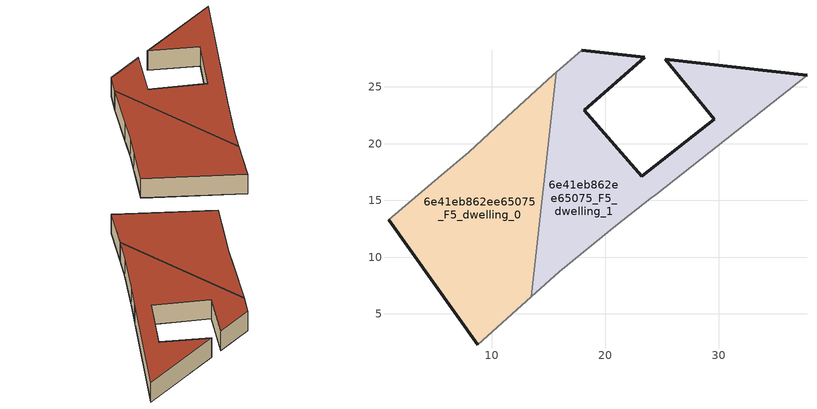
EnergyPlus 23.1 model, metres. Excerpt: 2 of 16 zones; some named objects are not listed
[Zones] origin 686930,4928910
6e41eb862ee65075_F5_dwelling_0
 floor to 6e41eb862ee65075_F4_dwelling_0 (EU_floor_Construction): 13.47,6.5 15.65,26.3 15.4,26.09 10.35,21.46 7.96,19.25 5.53,17.21 0.88,13.31 8.76,2.28 z15
 wall outside (EU_wall_Construction): 8.76,2.28 0.88,13.31 z15:18
 wall adiabatic (EU_wall_Construction): 13.47,6.5 8.76,2.28 / 0.88,13.31 5.53,17.21 7.96,19.25 10.35,21.46 15.4,26.09 15.65,26.3 z15:18
 wall to 6e41eb862ee65075_F5_dwelling_1 (EU_wall_Construction): 15.65,26.3 13.47,6.5 z15:18
 roof outside (EU_roof_Construction): 15.65,26.3 13.47,6.5 8.76,2.28 0.88,13.31 5.53,17.21 7.96,19.25 10.35,21.46 15.4,26.09 z18
6e41eb862ee65075_F5_dwelling_1
 floor to 6e41eb862ee65075_F4_dwelling_1 (EU_floor_Construction): 24.42,15.51 37.77,26.05 25.29,27.42 29.6,22.16 23.21,17.13 18.15,22.93 23.48,27.62 17.93,28.23 15.65,26.3 13.47,6.5 15.95,8.72 20.92,12.75 24,15.18 z15
 wall outside (EU_wall_Construction): 17.93,28.23 23.48,27.62 18.15,22.93 23.21,17.13 29.6,22.16 25.29,27.42 37.77,26.05 z15:18
 wall adiabatic (EU_wall_Construction): 37.77,26.05 24.42,15.51 24,15.18 20.92,12.75 15.95,8.72 13.47,6.5 / 15.65,26.3 17.93,28.23 z15:18
 roof outside (EU_roof_Construction): 37.77,26.05 24.42,15.51 24,15.18 20.92,12.75 15.95,8.72 13.47,6.5 15.65,26.3 17.93,28.23 23.48,27.62 18.15,22.93 23.21,17.13 29.6,22.16 25.29,27.42 z18
[Building]
EU S2 Campaign: North Axis=0; Terrain=City; Solar Distribution=FullExterior
[Site:Location]
Bologna: Latitude=44.5; Longitude=11.25; Time Zone=1; Elevation=37
[SizingPeriod:WeatherFileDays]
AnnualSizingPeriod: Begin Month=1; Begin Day of Month=1; End Month=12; End Day of Month=31; Day of Week for Start Day=Monday; Use Weather File Daylight Saving Period=No; Use Weather File Rain and Snow Indicators=No
[MATERIAL]
EU_InternalMass_Material: Roughness=MediumRough; Thickness=0.1; Conductivity=1; Density=1800; Specific Heat=900; Thermal Absorptance=0.9; Solar Absorptance=0.7; Visible Absorptance=0.7
[MATERIAL:NOMASS] Roughness=MediumRough; Thermal Absorptance=0.9; Solar Absorptance=0.7; Visible Absorptance=0.7
Name | Thermal Resistance
EU_wall_NoMass | 0.905828
EU_roof_NoMass | 0.37593
EU_floor_NoMass | 0.67114
[CONSTRUCTION]
EU_wall_Construction: EU_wall_NoMass
EU_roof_Construction: EU_roof_NoMass
EU_floor_Construction: EU_floor_NoMass
EU_InternalMass_Construction: EU_InternalMass_Material
[ZONE] Type=1; Multiplier=1; Ceiling Height=autocalculate; Floor Area=autocalculate; Part of Total Floor Area=Yes
Name | Volume
6e41eb862ee65075_F5_dwelling_0 | 518.142
6e41eb862ee65075_F5_dwelling_1 | 518.156
[INTERNALMASS] Construction=EU_InternalMass_Construction
Name | Zone or ZoneList | Surface Area
6e41eb862ee65075_F5_dwelling_0_EU_InternalMass | 6e41eb862ee65075_F5_dwelling_0 | 252.131
6e41eb862ee65075_F5_dwelling_1_EU_InternalMass | 6e41eb862ee65075_F5_dwelling_1 | 266.009
[OTHEREQUIPMENT] Fuel Type=Electricity; Design Level Calculation Method=Watts/Area; Power per Zone Floor Area=1; Fraction Latent=0; Fraction Radiant=0; Fraction Lost=0; Carbon Dioxide Generation Rate=0; EndUse Subcategory=EU_Step8_InternalGains
Name | Zone or ZoneList or Space or SpaceList | Schedule
EU_Step8_InternalGain_6e41eb862ee65075_F5_dwelling_0_f000 | 6e41eb862ee65075_F5_dwelling_0 | EU_Step8_GainSchedule_6e41eb862ee65075_F5_dwelling_0_f000
EU_Step8_InternalGain_6e41eb862ee65075_F5_dwelling_1_f000 | 6e41eb862ee65075_F5_dwelling_1 | EU_Step8_GainSchedule_6e41eb862ee65075_F5_dwelling_1_f000
[ZONEVENTILATION:DESIGNFLOWRATE] Schedule=EU_AlwaysOn; Design Flow Rate Calculation Method=AirChanges/Hour; Air Changes per Hour=0.73129; Ventilation Type=Natural; Fan Pressure Rise=0; Fan Total Efficiency=1; Constant Term Coefficient=1; Temperature Term Coefficient=0; Velocity Term Coefficient=0; Velocity Squared Term Coefficient=0; Minimum Indoor Temperature=-100; Maximum Indoor Temperature=100; Delta Temperature=-100; Minimum Outdoor Temperature=-100; Maximum Outdoor Temperature=100; Maximum Wind Speed=40
Name | Zone or ZoneList or Space or SpaceList
EU_ConstantAir_6e41eb862ee65075_F5_dwelling_0 | 6e41eb862ee65075_F5_dwelling_0
EU_ConstantAir_6e41eb862ee65075_F5_dwelling_1 | 6e41eb862ee65075_F5_dwelling_1
[HVACTEMPLATE:ZONE:IDEALLOADSAIRSYSTEM] System Availability Schedule=EU_AlwaysOn; Maximum Heating Supply Air Temperature=50; Minimum Cooling Supply Air Temperature=13; Maximum Heating Supply Air Humidity Ratio=0.0156; Minimum Cooling Supply Air Humidity Ratio=0.0077; Heating Limit=NoLimit; Cooling Limit=NoLimit; Heating Availability Schedule=EU_AlwaysOn; Cooling Availability Schedule=EU_CoolingOff; Dehumidification Control Type=ConstantSensibleHeatRatio; Cooling Sensible Heat Ratio=0.7; Dehumidification Setpoint=60; Humidification Control Type=None; Humidification Setpoint=30; Outdoor Air Method=None; Outdoor Air Flow Rate per Person=0.00944; Outdoor Air Flow Rate per Zone Floor Area=0; Outdoor Air Flow Rate per Zone=0; Demand Controlled Ventilation Type=None; Outdoor Air Economizer Type=NoEconomizer; Heat Recovery Type=None; Sensible Heat Recovery Effectiveness=0.7; Latent Heat Recovery Effectiveness=0.65
Name | Template Thermostat
6e41eb862ee65075_F5_dwelling_0 | EU_HeatOnly_6e41eb862ee65075_F5_dwelling_0
6e41eb862ee65075_F5_dwelling_1 | EU_HeatOnly_6e41eb862ee65075_F5_dwelling_1
[SIZING:ZONE] Zone Cooling Design Supply Air Temperature Input Method=SupplyAirTemperature; Zone Cooling Design Supply Air Temperature=13; Zone Heating Design Supply Air Temperature Input Method=SupplyAirTemperature; Zone Heating Design Supply Air Temperature=50; Zone Cooling Design Supply Air Humidity Ratio=0.008; Zone Heating Design Supply Air Humidity Ratio=0.008; Cooling Design Air Flow Method=DesignDay; Cooling Design Air Flow Rate=0; Cooling Minimum Air Flow per Zone Floor Area=0.000762; Cooling Minimum Air Flow=0; Cooling Minimum Air Flow Fraction=0.2; Heating Design Air Flow Method=DesignDay; Heating Design Air Flow Rate=0; Heating Maximum Air Flow per Zone Floor Area=0.002032; Heating Maximum Air Flow=0.141576; Heating Maximum Air Flow Fraction=0.3; Account for Dedicated Outdoor Air System=No; Dedicated Outdoor Air System Control Strategy=NeutralSupplyAir; Dedicated Outdoor Air Low Setpoint Temperature for Design=autosize; Dedicated Outdoor Air High Setpoint Temperature for Design=autosize; Zone Load Sizing Method=Sensible Load Only No Latent Load; Zone Latent Cooling Design Supply Air Humidity Ratio Input Method=HumidityRatioDifference; Zone Cooling Design Supply Air Humidity Ratio Difference=0.005; Zone Latent Heating Design Supply Air Humidity Ratio Input Method=HumidityRatioDifference; Zone Humidification Design Supply Air Humidity Ratio Difference=0.005
6e41eb862ee65075_F5_dwelling_0; 6e41eb862ee65075_F5_dwelling_1
[SCHEDULE:CONSTANT]
Name | Hourly Value
EU_AlwaysOn | 1
EU_CoolingOff | 0
[SCHEDULE:FILE] Column Number=1; Rows to Skip at Top=0; Number of Hours of Data=8760; Column Separator=Comma; Interpolate to Timestep=No; Minutes per Item=60; Adjust Schedule for Daylight Savings=Yes
Name | File
EU_Step8_GainSchedule_6e41eb862ee65075_F5_dwelling_0_f000 | ../../schedules/6e41eb862ee65075/6e41eb862ee65075_F5_dwelling_0_f000_gain.csv
EU_Step8_GainSchedule_6e41eb862ee65075_F5_dwelling_1_f000 | ../../schedules/6e41eb862ee65075/6e41eb862ee65075_F5_dwelling_1_f000_gain.csv
